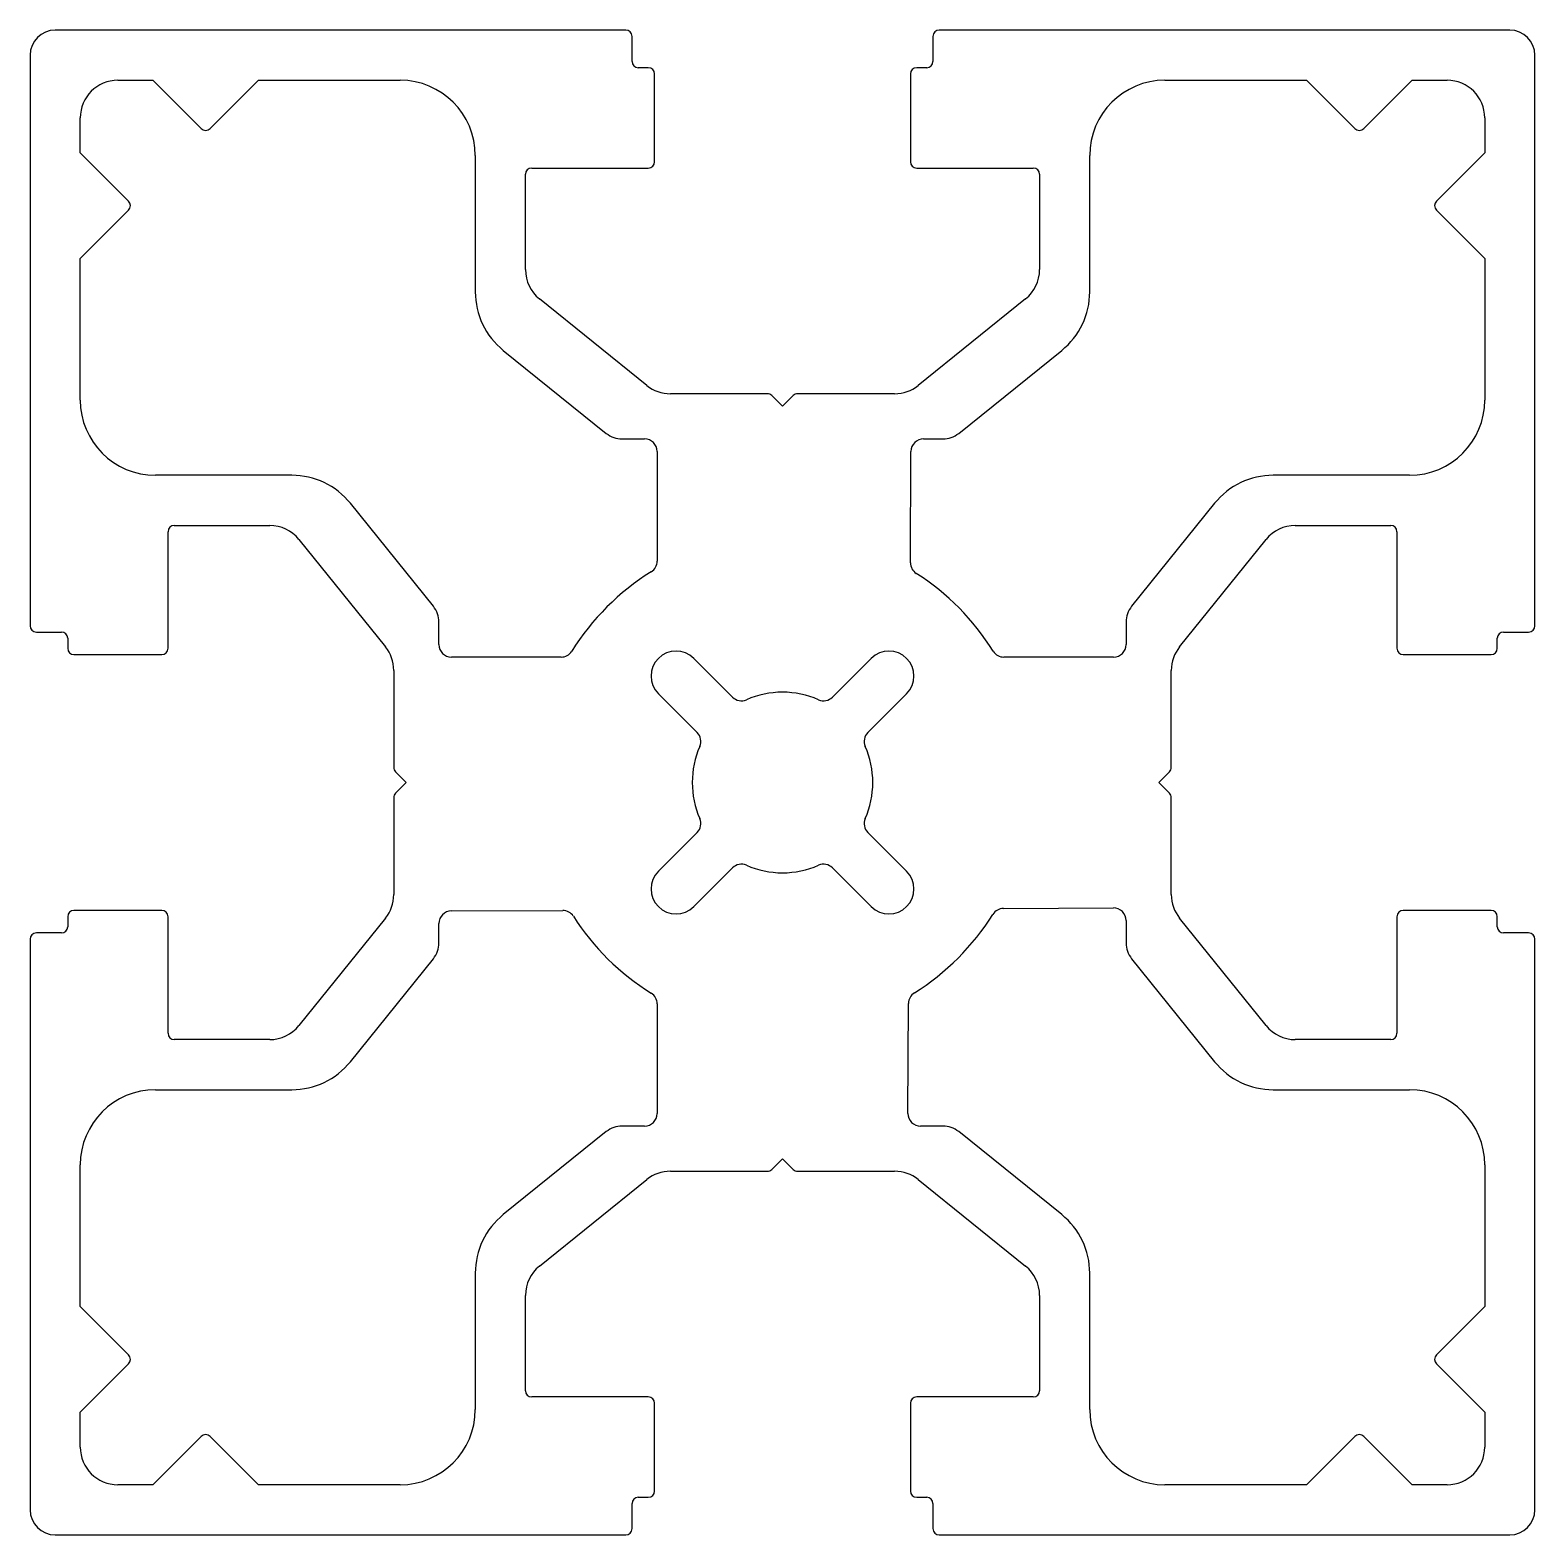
# Model space of a CAD drawing. Extents: x 2.4 to 62.4, y 1.9 to 61.9.
import ezdxf

# ---------------------------------------------------------------- set-up
doc = ezdxf.new("R2010")
doc.units = 0
doc.layers.get('0').update_dxf_attribs({"linetype": 'CONTINUOUS'})

msp = doc.modelspace()

# ---------------------------------------------------------------- linework, layer by layer
for p, q in [((26.168, 61.898), (3.418, 61.898)), ((61.418, 61.898), (38.668, 61.898)), ((26.418, 60.648), (26.418, 61.648)), ((38.418, 61.648), (38.418, 60.648)), ((2.418, 60.898), (2.418, 38.148)), ((62.418, 38.148), (62.418, 60.898)), ((27.068, 60.398), (26.668, 60.398)), ((27.318, 56.648), (27.318, 60.148)), ((37.518, 60.148), (37.518, 56.648)), ((38.168, 60.398), (37.768, 60.398)), ((5.918, 59.898), (7.314, 59.898)), ((7.314, 59.898), (9.241, 57.971)), ((9.594, 57.971), (11.521, 59.898)), ((11.521, 59.898), (17.168, 59.898)), ((47.668, 59.898), (53.314, 59.898)), ((53.314, 59.898), (55.241, 57.971)), ((55.594, 57.971), (57.521, 59.898)), ((57.521, 59.898), (58.918, 59.898)), ((4.418, 57.002), (4.418, 58.398)), ((60.418, 58.398), (60.418, 57.002)), ((6.344, 55.075), (4.418, 57.002)), ((60.418, 57.002), (58.491, 55.075)), ((20.168, 56.898), (20.168, 51.464)), ((44.668, 51.464), (44.668, 56.898)), ((22.168, 52.346), (22.168, 56.148)), ((22.418, 56.398), (27.068, 56.398)), ((37.768, 56.398), (42.418, 56.398)), ((42.668, 56.148), (42.668, 52.346)), ((4.418, 52.794), (6.344, 54.721)), ((58.491, 54.721), (60.418, 52.794)), ((4.418, 47.148), (4.418, 52.794)), ((60.418, 52.794), (60.418, 47.148)), ((27.006, 47.73), (22.727, 51.178)), ((42.109, 51.178), (37.83, 47.73)), ((21.285, 49.128), (25.392, 45.819)), ((39.443, 45.819), (43.55, 49.128)), ((31.814, 47.398), (27.947, 47.398)), ((32.418, 46.898), (31.991, 47.325)), ((32.844, 47.325), (32.418, 46.898)), ((36.889, 47.398), (33.021, 47.398)), ((26.02, 45.598), (26.918, 45.598)), ((27.418, 45.098), (27.418, 40.724)), ((37.52, 40.662), (37.541, 45.1)), ((38.041, 45.598), (38.816, 45.598)), ((12.851, 44.148), (7.418, 44.148)), ((57.418, 44.148), (51.984, 44.148)), ((18.496, 38.923), (15.187, 43.03)), ((49.648, 43.03), (46.339, 38.923)), ((8.168, 42.148), (11.97, 42.148)), ((52.865, 42.148), (56.668, 42.148)), ((7.918, 37.248), (7.918, 41.898)), ((13.138, 41.589), (16.586, 37.31)), ((48.25, 37.31), (51.697, 41.589)), ((56.918, 41.898), (56.918, 37.248)), ((2.668, 37.898), (3.668, 37.898)), ((18.718, 37.398), (18.718, 38.296)), ((46.118, 38.296), (46.118, 37.398)), ((61.168, 37.898), (62.168, 37.898)), ((3.918, 37.648), (3.918, 37.248)), ((60.918, 37.248), (60.918, 37.648)), ((4.168, 36.998), (7.668, 36.998)), ((23.592, 36.898), (19.218, 36.898)), ((28.882, 36.848), (30.427, 35.303)), ((34.409, 35.303), (35.953, 36.848)), ((45.618, 36.898), (41.244, 36.898)), ((57.168, 36.998), (60.668, 36.998)), ((16.918, 36.369), (16.918, 32.502)), ((47.918, 32.502), (47.918, 36.369)), ((29.012, 33.889), (27.468, 35.434)), ((37.367, 35.434), (35.823, 33.889)), ((16.991, 32.325), (17.418, 31.898)), ((17.418, 31.898), (16.991, 31.471)), ((47.418, 31.898), (47.844, 32.325)), ((47.844, 31.471), (47.418, 31.898)), ((16.918, 31.294), (16.918, 27.427)), ((47.918, 27.427), (47.918, 31.294)), ((27.468, 28.363), (29.012, 29.907)), ((35.823, 29.907), (37.367, 28.363)), ((30.427, 28.493), (28.882, 26.948)), ((35.953, 26.948), (34.409, 28.493)), ((3.918, 26.548), (3.918, 26.148)), ((7.668, 26.798), (4.168, 26.798)), ((7.918, 21.898), (7.918, 26.548)), ((16.586, 26.486), (13.138, 22.207)), ((19.215, 26.775), (23.654, 26.795)), ((41.227, 26.876), (45.615, 26.896)), ((51.697, 22.207), (48.25, 26.486)), ((56.918, 26.548), (56.918, 21.898)), ((60.668, 26.798), (57.168, 26.798)), ((60.918, 26.148), (60.918, 26.548)), ((3.668, 25.898), (2.668, 25.898)), ((18.718, 25.5), (18.718, 26.275)), ((46.118, 26.396), (46.118, 25.5)), ((62.168, 25.898), (61.168, 25.898)), ((2.418, 25.648), (2.418, 2.898)), ((62.418, 2.898), (62.418, 25.648)), ((15.187, 20.766), (18.496, 24.873)), ((46.339, 24.873), (49.648, 20.766)), ((27.418, 23.072), (27.418, 18.698)), ((37.42, 18.7), (37.44, 23.088)), ((11.97, 21.648), (8.168, 21.648)), ((56.668, 21.648), (52.865, 21.648)), ((7.418, 19.648), (12.851, 19.648)), ((51.984, 19.648), (57.418, 19.648)), ((26.918, 18.198), (26.02, 18.198)), ((38.816, 18.198), (37.92, 18.198)), ((25.392, 17.977), (21.285, 14.668)), ((43.55, 14.668), (39.443, 17.977)), ((31.991, 16.471), (32.418, 16.898)), ((32.418, 16.898), (32.844, 16.471)), ((4.418, 11.002), (4.418, 16.648)), ((27.947, 16.398), (31.814, 16.398)), ((33.021, 16.398), (36.889, 16.398)), ((60.418, 16.648), (60.418, 11.002)), ((22.727, 12.618), (27.006, 16.066)), ((37.83, 16.066), (42.109, 12.618)), ((20.168, 12.332), (20.168, 6.898)), ((44.668, 6.898), (44.668, 12.332)), ((22.168, 7.648), (22.168, 11.45)), ((42.668, 11.45), (42.668, 7.648)), ((6.344, 9.075), (4.418, 11.002)), ((60.418, 11.002), (58.491, 9.075)), ((4.418, 6.794), (6.344, 8.721)), ((58.491, 8.721), (60.418, 6.794)), ((27.068, 7.398), (22.418, 7.398)), ((42.418, 7.398), (37.768, 7.398)), ((4.418, 5.398), (4.418, 6.794)), ((27.318, 3.648), (27.318, 7.148)), ((37.518, 7.148), (37.518, 3.648)), ((60.418, 6.794), (60.418, 5.398)), ((9.241, 5.825), (7.314, 3.898)), ((11.521, 3.898), (9.594, 5.825)), ((55.241, 5.825), (53.314, 3.898)), ((57.521, 3.898), (55.594, 5.825)), ((7.314, 3.898), (5.918, 3.898)), ((17.168, 3.898), (11.521, 3.898)), ((53.314, 3.898), (47.668, 3.898)), ((58.918, 3.898), (57.521, 3.898)), ((26.418, 2.148), (26.418, 3.148)), ((26.668, 3.398), (27.068, 3.398)), ((37.768, 3.398), (38.168, 3.398)), ((38.418, 3.148), (38.418, 2.148)), ((3.418, 1.898), (26.168, 1.898)), ((38.668, 1.898), (61.418, 1.898))]:
    msp.add_line(p, q)
for centre, radius, start, end in [((3.418, 60.898), 1, 90, 180), ((26.168, 61.648), 0.25, 0, 90), ((38.668, 61.648), 0.25, 90, 180), ((61.418, 60.898), 1, 0, 90), ((26.668, 60.648), 0.25, 180, 270), ((38.168, 60.648), 0.25, 270, 0), ((27.068, 60.148), 0.25, 0, 90), ((37.768, 60.148), 0.25, 90, 180), ((5.918, 58.398), 1.5, 90, 180), ((17.168, 56.898), 3, 0, 90), ((47.668, 56.898), 3, 90, 180), ((58.918, 58.398), 1.5, 0, 90), ((9.418, 58.148), 0.25, 225, 315), ((55.418, 58.148), 0.25, 225, 315), ((27.068, 56.648), 0.25, 270, 0), ((37.768, 56.648), 0.25, 180, 270), ((22.418, 56.148), 0.25, 90, 180), ((42.418, 56.148), 0.25, 0, 90), ((6.168, 54.898), 0.25, 315, 45), ((58.668, 54.898), 0.25, 135, 225), ((23.668, 52.346), 1.5, 180, 231.14178), ((41.168, 52.346), 1.5, 308.85822, 0), ((23.168, 51.464), 3, 180, 231.14178), ((41.668, 51.464), 3, 308.85822, 0), ((27.947, 48.898), 1.5, 231.14178, 270), ((36.889, 48.898), 1.5, 270, 308.85822), ((7.418, 47.148), 3, 180, 270), ((31.814, 47.148), 0.25, 45, 90), ((33.021, 47.148), 0.25, 90, 135), ((57.418, 47.148), 3, 270, 0), ((26.02, 46.598), 1, 231.14178, 270), ((38.816, 46.598), 1, 270, 308.85822), ((26.918, 45.098), 0.5, 360, 90), ((38.041, 45.098), 0.5, 90, 179.73796), ((12.851, 41.148), 3, 38.85822, 90), ((51.984, 41.148), 3, 90, 141.14178), ((8.168, 41.898), 0.25, 90, 180), ((11.97, 40.648), 1.5, 38.85822, 90), ((52.865, 40.648), 1.5, 90, 141.14178), ((56.668, 41.898), 0.25, 0, 90), ((32.418, 31.898), 9.899, 121.92926, 148.07074), ((26.918, 40.724), 0.5, 301.92926, 0), ((38.02, 40.659), 0.5, 179.73796, 237.40138), ((32.418, 31.898), 9.899, 31.92926, 57.40138), ((17.718, 38.296), 1, 0, 38.85822), ((47.118, 38.296), 1, 141.14178, 180), ((2.668, 38.148), 0.25, 180, 270), ((3.668, 37.648), 0.25, 0, 90), ((61.168, 37.648), 0.25, 90, 180), ((62.168, 38.148), 0.25, 270, 0), ((4.168, 37.248), 0.25, 180, 270), ((7.668, 37.248), 0.25, 270, 0), ((15.418, 36.369), 1.5, 360, 38.85822), ((19.218, 37.398), 0.5, 180, 270), ((45.618, 37.398), 0.5, 270, 0), ((49.418, 36.369), 1.5, 141.14178, 180), ((57.168, 37.248), 0.25, 180, 270), ((60.668, 37.248), 0.25, 270, 0), ((23.592, 37.398), 0.5, 270, 328.07074), ((28.175, 36.141), 1, 45, 225), ((36.66, 36.141), 1, 315, 135), ((41.244, 37.398), 0.5, 211.92926, 270), ((32.418, 31.898), 3.6, 66.46013, 113.53987), ((30.78, 35.657), 0.5, 225, 293.53987), ((34.055, 35.657), 0.5, 246.46013, 315), ((28.659, 33.536), 0.5, 336.46013, 45), ((36.176, 33.536), 0.5, 135, 203.53987), ((32.418, 31.898), 3.6, 156.46013, 203.53987), ((32.418, 31.898), 3.6, 336.46013, 23.53987), ((17.168, 32.502), 0.25, 180, 225), ((47.668, 32.502), 0.25, 315, 0), ((17.168, 31.294), 0.25, 135, 180), ((47.668, 31.294), 0.25, 0, 45), ((28.659, 30.261), 0.5, 315, 23.53987), ((36.176, 30.261), 0.5, 156.46013, 225), ((28.175, 27.655), 1, 135, 315), ((30.78, 28.139), 0.5, 66.46013, 135), ((32.418, 31.898), 3.6, 246.46013, 293.53987), ((34.055, 28.139), 0.5, 45, 113.53987), ((36.66, 27.655), 1, 225, 45), ((15.418, 27.427), 1.5, 321.14178, 0), ((49.418, 27.427), 1.5, 180, 218.85822), ((4.168, 26.548), 0.25, 90, 180), ((7.668, 26.548), 0.25, 0, 90), ((19.218, 26.275), 0.5, 90.26204, 180), ((23.656, 26.295), 0.5, 32.59863, 90.26204), ((32.418, 31.898), 9.899, 212.59863, 238.07074), ((32.418, 31.898), 9.899, 302.07453, 327.92546), ((41.23, 26.376), 0.5, 90.26204, 147.92546), ((45.618, 26.396), 0.5, 0, 90.26204), ((57.168, 26.548), 0.25, 90, 180), ((60.668, 26.548), 0.25, 0, 90), ((2.668, 25.648), 0.25, 90, 180), ((3.668, 26.148), 0.25, 270, 0), ((61.168, 26.148), 0.25, 180, 270), ((62.168, 25.648), 0.25, 0, 90), ((17.718, 25.5), 1, 321.14178, 0), ((47.118, 25.5), 1, 180, 218.85822), ((26.918, 23.072), 0.5, 0, 58.07074), ((37.94, 23.086), 0.5, 122.07453, 179.73796), ((11.97, 23.148), 1.5, 270, 321.14178), ((52.865, 23.148), 1.5, 218.85822, 270), ((8.168, 21.898), 0.25, 180, 270), ((56.668, 21.898), 0.25, 270, 0), ((12.851, 22.648), 3, 270, 321.14178), ((51.984, 22.648), 3, 218.85822, 270), ((7.418, 16.648), 3, 90, 180), ((57.418, 16.648), 3, 0, 90), ((26.918, 18.698), 0.5, 270, 0), ((37.92, 18.698), 0.5, 179.73796, 270), ((26.02, 17.198), 1, 90, 128.85822), ((38.816, 17.198), 1, 51.14178, 90), ((27.947, 14.898), 1.5, 90, 128.85822), ((31.814, 16.648), 0.25, 270, 315), ((33.021, 16.648), 0.25, 225, 270), ((36.889, 14.898), 1.5, 51.14178, 90), ((23.168, 12.332), 3, 128.85822, 180), ((41.668, 12.332), 3, 360, 51.14178), ((23.668, 11.45), 1.5, 128.85822, 180), ((41.168, 11.45), 1.5, 0, 51.14178), ((6.168, 8.898), 0.25, 315, 45), ((58.668, 8.898), 0.25, 135, 225), ((22.418, 7.648), 0.25, 180, 270), ((27.068, 7.148), 0.25, 0, 90), ((37.768, 7.148), 0.25, 90, 180), ((42.418, 7.648), 0.25, 270, 0), ((17.168, 6.898), 3, 270, 0), ((47.668, 6.898), 3, 180, 270), ((9.418, 5.648), 0.25, 45, 135), ((55.418, 5.648), 0.25, 45, 135), ((5.918, 5.398), 1.5, 180, 270), ((58.918, 5.398), 1.5, 270, 360), ((27.068, 3.648), 0.25, 270, 0), ((37.768, 3.648), 0.25, 180, 270), ((26.668, 3.148), 0.25, 90, 180), ((38.168, 3.148), 0.25, 0, 90), ((3.418, 2.898), 1, 180, 270), ((61.418, 2.898), 1, 270, 360), ((26.168, 2.148), 0.25, 270, 0), ((38.668, 2.148), 0.25, 180, 270)]:
    msp.add_arc(centre, radius, start, end)

doc.saveas('drawing.dxf')
